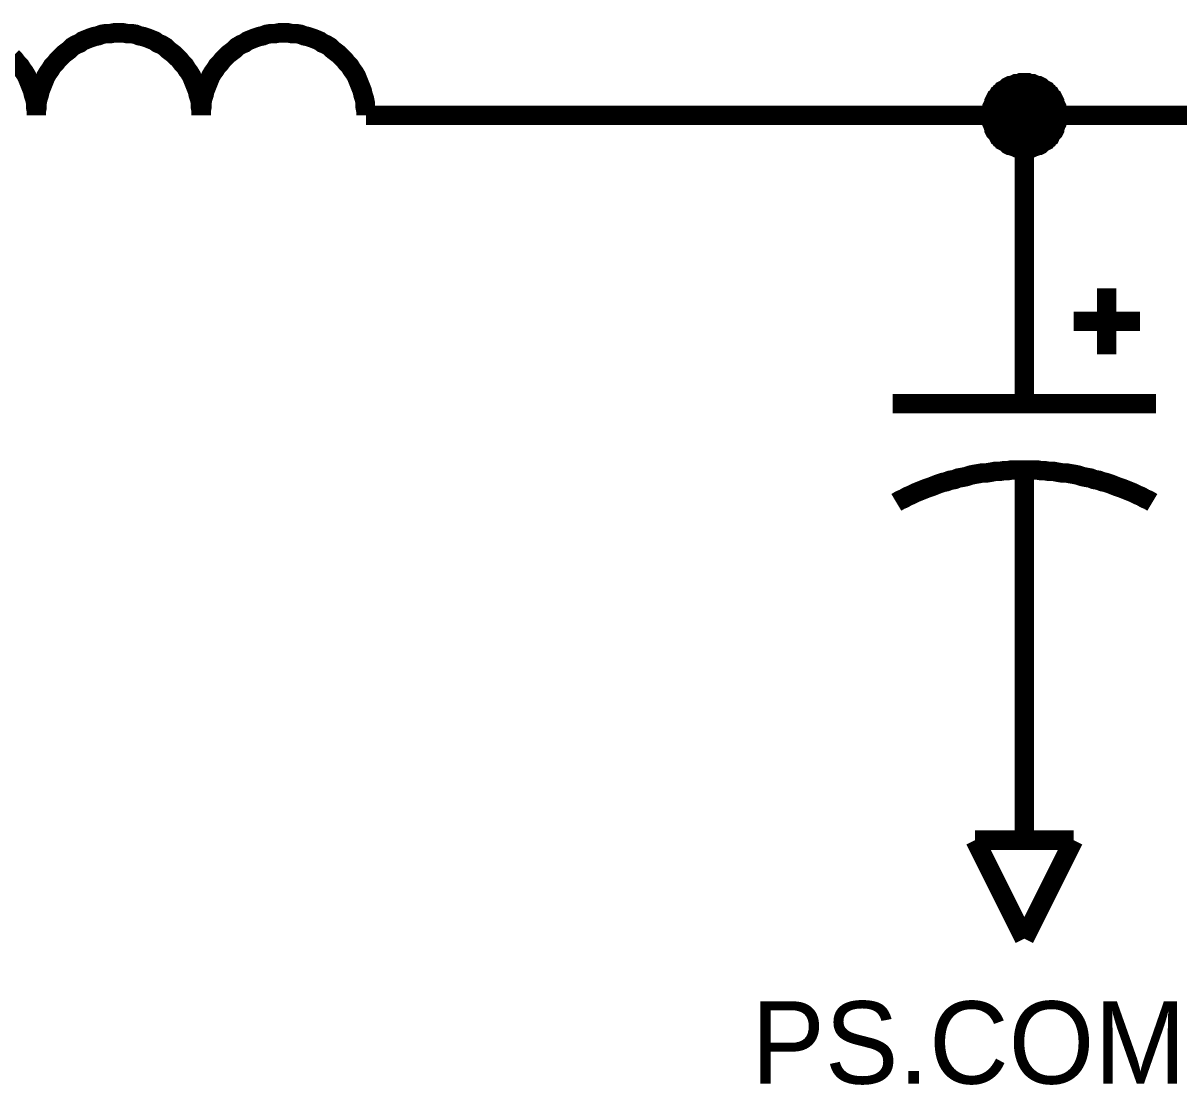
# Model space of a CAD drawing. Header units: inches. Extents: x 0 to 11, y 0 to 8.5.
# Drawn here: x 7.792 to 8.494, y 5.711 to 6.356 of the extents above; entities that cross this region are included whole.
import ezdxf

# ---------------------------------------------------------------- set-up
doc = ezdxf.new("R2010")
doc.units = ezdxf.units.IN
doc.header["$MEASUREMENT"] = 0
doc.layers.add('Sheet', color=255, linetype='Continuous')

msp = doc.modelspace()

# ---------------------------------------------------------------- linework, layer by layer
at = {"layer": 'Sheet'}
for points, const_width in [([(7.84974, 6.34998), (7.84706, 6.34998), (7.84483, 6.34953), (7.84215, 6.34953), (7.83947, 6.34909), (7.83723, 6.34819), (7.835, 6.34774), (7.83232, 6.34685), (7.83008, 6.34596), (7.82785, 6.34506), (7.82606, 6.34372), (7.82383, 6.34283), (7.8216, 6.34149), (7.81981, 6.3397), (7.81802, 6.33836), (7.81624, 6.33702), (7.81445, 6.33523), (7.81266, 6.33345), (7.81132, 6.33166), (7.80954, 6.32987), (7.8082, 6.32764), (7.80686, 6.32585), (7.80551, 6.32362), (7.80462, 6.32138), (7.80373, 6.31915), (7.80283, 6.31692), (7.80194, 6.31468), (7.80149, 6.31245), (7.8006, 6.30977), (7.80015, 6.30753), (7.80015, 6.30485), (7.79971, 6.30262), (7.79971, 6.29994)], 0.0118), ([(7.89977, 6.29994), (7.89977, 6.30262), (7.89933, 6.30485), (7.89933, 6.30753), (7.89888, 6.30977), (7.89799, 6.31245), (7.89754, 6.31468), (7.89665, 6.31692), (7.89575, 6.31915), (7.89486, 6.32138), (7.89397, 6.32362), (7.89263, 6.32585), (7.89128, 6.32764), (7.88994, 6.32987), (7.88816, 6.33166), (7.88682, 6.33345), (7.88503, 6.33523), (7.88324, 6.33702), (7.88146, 6.33836), (7.87967, 6.3397), (7.87788, 6.34149), (7.87565, 6.34283), (7.87342, 6.34372), (7.87163, 6.34506), (7.8694, 6.34596), (7.86716, 6.34685), (7.86448, 6.34774), (7.86225, 6.34819), (7.86001, 6.34909), (7.85733, 6.34953), (7.85465, 6.34953), (7.85242, 6.34998), (7.84974, 6.34998)], 0.0118), ([(7.84974, 6.34998), (7.84974, 6.34998), (7.84974, 6.34998), (7.84974, 6.34998), (7.84974, 6.34998), (7.84974, 6.34998), (7.84974, 6.34998), (7.84974, 6.34998), (7.84974, 6.34998), (7.84974, 6.34998), (7.84974, 6.34998), (7.84974, 6.34998), (7.84974, 6.34998), (7.84974, 6.34998), (7.84974, 6.34998), (7.84974, 6.34998), (7.84974, 6.34998), (7.84974, 6.34998), (7.84974, 6.34998), (7.84974, 6.34998), (7.84974, 6.34998), (7.84974, 6.34998), (7.84974, 6.34998), (7.84974, 6.34998), (7.84974, 6.34998), (7.84974, 6.34998), (7.84974, 6.34998), (7.84974, 6.34998), (7.84974, 6.34998), (7.84974, 6.34998), (7.84974, 6.34998), (7.84974, 6.34998), (7.84974, 6.34998)], 0.0118), ([(7.94981, 6.34998), (7.94712, 6.34998), (7.94489, 6.34953), (7.94221, 6.34953), (7.93953, 6.34909), (7.9373, 6.34819), (7.93506, 6.34774), (7.93238, 6.34685), (7.93015, 6.34596), (7.92792, 6.34506), (7.92613, 6.34372), (7.9239, 6.34283), (7.92166, 6.34149), (7.91987, 6.3397), (7.91809, 6.33836), (7.9163, 6.33702), (7.91451, 6.33523), (7.91273, 6.33345), (7.91139, 6.33166), (7.9096, 6.32987), (7.90826, 6.32764), (7.90692, 6.32585), (7.90558, 6.32362), (7.90469, 6.32138), (7.90379, 6.31915), (7.9029, 6.31692), (7.90201, 6.31468), (7.90156, 6.31245), (7.90067, 6.30977), (7.90022, 6.30753), (7.90022, 6.30485), (7.89977, 6.30262), (7.89977, 6.29994)], 0.0118), ([(7.99984, 6.29994), (7.99984, 6.30262), (7.99939, 6.30485), (7.99939, 6.30753), (7.99894, 6.30977), (7.99805, 6.31245), (7.9976, 6.31468), (7.99671, 6.31692), (7.99582, 6.31915), (7.99492, 6.32138), (7.99403, 6.32362), (7.99269, 6.32585), (7.99135, 6.32764), (7.99001, 6.32987), (7.98822, 6.33166), (7.98688, 6.33345), (7.9851, 6.33523), (7.98331, 6.33702), (7.98152, 6.33836), (7.97974, 6.3397), (7.97795, 6.34149), (7.97571, 6.34283), (7.97348, 6.34372), (7.97169, 6.34506), (7.96946, 6.34596), (7.96723, 6.34685), (7.96455, 6.34774), (7.96231, 6.34819), (7.96008, 6.34909), (7.9574, 6.34953), (7.95472, 6.34953), (7.95249, 6.34998), (7.94981, 6.34998)], 0.0118), ([(7.94981, 6.34998), (7.94981, 6.34998), (7.94981, 6.34998), (7.94981, 6.34998), (7.94981, 6.34998), (7.94981, 6.34998), (7.94981, 6.34998), (7.94981, 6.34998), (7.94981, 6.34998), (7.94981, 6.34998), (7.94981, 6.34998), (7.94981, 6.34998), (7.94981, 6.34998), (7.94981, 6.34998), (7.94981, 6.34998), (7.94981, 6.34998), (7.94981, 6.34998), (7.94981, 6.34998), (7.94981, 6.34998), (7.94981, 6.34998), (7.94981, 6.34998), (7.94981, 6.34998), (7.94981, 6.34998), (7.94981, 6.34998), (7.94981, 6.34998), (7.94981, 6.34998), (7.94981, 6.34998), (7.94981, 6.34998), (7.94981, 6.34998), (7.94981, 6.34998), (7.94981, 6.34998), (7.94981, 6.34998), (7.94981, 6.34998)], 0.0118), ([(7.79971, 6.29994), (7.79971, 6.30262), (7.79926, 6.30485), (7.79926, 6.30753), (7.79881, 6.30977), (7.79792, 6.31245), (7.79747, 6.31468), (7.79658, 6.31692), (7.79569, 6.31915), (7.79479, 6.32138), (7.7939, 6.32362), (7.79256, 6.32585), (7.79122, 6.32764), (7.78988, 6.32987), (7.78809, 6.33166), (7.78675, 6.33345), (7.78497, 6.33523)], 0.0118), ([(8.37955, 6.29994), (8.37955, 6.30083), (8.37955, 6.30172), (8.38, 6.30306), (8.38, 6.30396), (8.38, 6.30485), (8.38044, 6.30575), (8.38089, 6.30664), (8.38134, 6.30753), (8.38134, 6.30843), (8.38178, 6.30932), (8.38223, 6.31021), (8.38312, 6.31066), (8.38357, 6.31155), (8.38402, 6.31245), (8.38491, 6.31289), (8.38536, 6.31379), (8.38625, 6.31423), (8.3867, 6.31513), (8.38759, 6.31558), (8.38848, 6.31602), (8.38938, 6.31692), (8.38982, 6.31736), (8.39072, 6.31781), (8.39161, 6.31781), (8.3925, 6.31826), (8.39384, 6.3187), (8.39474, 6.31915), (8.39563, 6.31915), (8.39652, 6.31915), (8.39742, 6.3196), (8.39876, 6.3196), (8.39965, 6.3196)], 0.0118), ([(8.37955, 6.29994), (8.37955, 6.30083), (8.37955, 6.30172), (8.38, 6.30306), (8.38, 6.30396), (8.38, 6.30485), (8.38044, 6.30575), (8.38089, 6.30664), (8.38134, 6.30753), (8.38134, 6.30843), (8.38178, 6.30932), (8.38223, 6.31021), (8.38312, 6.31066), (8.38357, 6.31155), (8.38402, 6.31245), (8.38491, 6.31289), (8.38536, 6.31379), (8.38625, 6.31423), (8.3867, 6.31513), (8.38759, 6.31558), (8.38848, 6.31602), (8.38938, 6.31692), (8.38982, 6.31736), (8.39072, 6.31781), (8.39161, 6.31781), (8.3925, 6.31826), (8.39384, 6.3187), (8.39474, 6.31915), (8.39563, 6.31915), (8.39652, 6.31915), (8.39742, 6.3196), (8.39876, 6.3196), (8.39965, 6.3196)], 0.0118), ([(8.37955, 6.29994), (8.37955, 6.30083), (8.37955, 6.30172), (8.38, 6.30306), (8.38, 6.30396), (8.38, 6.30485), (8.38044, 6.30575), (8.38089, 6.30664), (8.38134, 6.30753), (8.38134, 6.30843), (8.38178, 6.30932), (8.38223, 6.31021), (8.38312, 6.31066), (8.38357, 6.31155), (8.38402, 6.31245), (8.38491, 6.31289), (8.38536, 6.31379), (8.38625, 6.31423), (8.3867, 6.31513), (8.38759, 6.31558), (8.38848, 6.31602), (8.38938, 6.31692), (8.38982, 6.31736), (8.39072, 6.31781), (8.39161, 6.31781), (8.3925, 6.31826), (8.39384, 6.3187), (8.39474, 6.31915), (8.39563, 6.31915), (8.39652, 6.31915), (8.39742, 6.3196), (8.39876, 6.3196), (8.39965, 6.3196)], 0.0118), ([(8.37955, 6.29994), (8.37955, 6.30083), (8.37955, 6.30172), (8.38, 6.30306), (8.38, 6.30396), (8.38, 6.30485), (8.38044, 6.30575), (8.38089, 6.30664), (8.38134, 6.30753), (8.38134, 6.30843), (8.38178, 6.30932), (8.38223, 6.31021), (8.38312, 6.31066), (8.38357, 6.31155), (8.38402, 6.31245), (8.38491, 6.31289), (8.38536, 6.31379), (8.38625, 6.31423), (8.3867, 6.31513), (8.38759, 6.31558), (8.38848, 6.31602), (8.38938, 6.31692), (8.38982, 6.31736), (8.39072, 6.31781), (8.39161, 6.31781), (8.3925, 6.31826), (8.39384, 6.3187), (8.39474, 6.31915), (8.39563, 6.31915), (8.39652, 6.31915), (8.39742, 6.3196), (8.39876, 6.3196), (8.39965, 6.3196)], 0.0118), ([(8.37955, 6.29994), (8.37955, 6.30083), (8.37955, 6.30172), (8.38, 6.30306), (8.38, 6.30396), (8.38, 6.30485), (8.38044, 6.30575), (8.38089, 6.30664), (8.38134, 6.30753), (8.38134, 6.30843), (8.38178, 6.30932), (8.38223, 6.31021), (8.38312, 6.31066), (8.38357, 6.31155), (8.38402, 6.31245), (8.38491, 6.31289), (8.38536, 6.31379), (8.38625, 6.31423), (8.3867, 6.31513), (8.38759, 6.31558), (8.38848, 6.31602), (8.38938, 6.31692), (8.38982, 6.31736), (8.39072, 6.31781), (8.39161, 6.31781), (8.3925, 6.31826), (8.39384, 6.3187), (8.39474, 6.31915), (8.39563, 6.31915), (8.39652, 6.31915), (8.39742, 6.3196), (8.39876, 6.3196), (8.39965, 6.3196)], 0.0118), ([(8.37955, 6.29994), (8.37955, 6.30083), (8.37955, 6.30172), (8.38, 6.30306), (8.38, 6.30396), (8.38, 6.30485), (8.38044, 6.30575), (8.38089, 6.30664), (8.38134, 6.30753), (8.38134, 6.30843), (8.38178, 6.30932), (8.38223, 6.31021), (8.38312, 6.31066), (8.38357, 6.31155), (8.38402, 6.31245), (8.38491, 6.31289), (8.38536, 6.31379), (8.38625, 6.31423), (8.3867, 6.31513), (8.38759, 6.31558), (8.38848, 6.31602), (8.38938, 6.31692), (8.38982, 6.31736), (8.39072, 6.31781), (8.39161, 6.31781), (8.3925, 6.31826), (8.39384, 6.3187), (8.39474, 6.31915), (8.39563, 6.31915), (8.39652, 6.31915), (8.39742, 6.3196), (8.39876, 6.3196), (8.39965, 6.3196)], 0.0118), ([(8.39965, 6.3196), (8.39965, 6.3196)], 0.0118), ([(8.39965, 6.3196), (8.40054, 6.3196), (8.40188, 6.3196), (8.40278, 6.31915), (8.40367, 6.31915), (8.40456, 6.31915), (8.40546, 6.3187), (8.4068, 6.31826), (8.40769, 6.31781), (8.40859, 6.31781), (8.40948, 6.31736), (8.40993, 6.31692), (8.41082, 6.31602), (8.41171, 6.31558), (8.41261, 6.31513), (8.41305, 6.31423), (8.41395, 6.31379), (8.41439, 6.31289), (8.41529, 6.31245), (8.41573, 6.31155), (8.41618, 6.31066), (8.41707, 6.31021), (8.41752, 6.30932), (8.41797, 6.30843), (8.41797, 6.30753), (8.41841, 6.30664), (8.41886, 6.30575), (8.41931, 6.30485), (8.41931, 6.30396), (8.41931, 6.30306), (8.41975, 6.30172), (8.41975, 6.30083), (8.41975, 6.29994)], 0.0118), ([(8.39965, 6.3196), (8.39965, 6.3196)], 0.0118), ([(8.39965, 6.3196), (8.40054, 6.3196), (8.40188, 6.3196), (8.40278, 6.31915), (8.40367, 6.31915), (8.40456, 6.31915), (8.40546, 6.3187), (8.4068, 6.31826), (8.40769, 6.31781), (8.40859, 6.31781), (8.40948, 6.31736), (8.40993, 6.31692), (8.41082, 6.31602), (8.41171, 6.31558), (8.41261, 6.31513), (8.41305, 6.31423), (8.41395, 6.31379), (8.41439, 6.31289), (8.41529, 6.31245), (8.41573, 6.31155), (8.41618, 6.31066), (8.41707, 6.31021), (8.41752, 6.30932), (8.41797, 6.30843), (8.41797, 6.30753), (8.41841, 6.30664), (8.41886, 6.30575), (8.41931, 6.30485), (8.41931, 6.30396), (8.41931, 6.30306), (8.41975, 6.30172), (8.41975, 6.30083), (8.41975, 6.29994)], 0.0118), ([(8.39965, 6.3196), (8.39965, 6.3196)], 0.0118), ([(8.39965, 6.3196), (8.40054, 6.3196), (8.40188, 6.3196), (8.40278, 6.31915), (8.40367, 6.31915), (8.40456, 6.31915), (8.40546, 6.3187), (8.4068, 6.31826), (8.40769, 6.31781), (8.40859, 6.31781), (8.40948, 6.31736), (8.40993, 6.31692), (8.41082, 6.31602), (8.41171, 6.31558), (8.41261, 6.31513), (8.41305, 6.31423), (8.41395, 6.31379), (8.41439, 6.31289), (8.41529, 6.31245), (8.41573, 6.31155), (8.41618, 6.31066), (8.41707, 6.31021), (8.41752, 6.30932), (8.41797, 6.30843), (8.41797, 6.30753), (8.41841, 6.30664), (8.41886, 6.30575), (8.41931, 6.30485), (8.41931, 6.30396), (8.41931, 6.30306), (8.41975, 6.30172), (8.41975, 6.30083), (8.41975, 6.29994)], 0.0118), ([(8.39965, 6.3196), (8.39965, 6.3196)], 0.0118), ([(8.39965, 6.3196), (8.40054, 6.3196), (8.40188, 6.3196), (8.40278, 6.31915), (8.40367, 6.31915), (8.40456, 6.31915), (8.40546, 6.3187), (8.4068, 6.31826), (8.40769, 6.31781), (8.40859, 6.31781), (8.40948, 6.31736), (8.40993, 6.31692), (8.41082, 6.31602), (8.41171, 6.31558), (8.41261, 6.31513), (8.41305, 6.31423), (8.41395, 6.31379), (8.41439, 6.31289), (8.41529, 6.31245), (8.41573, 6.31155), (8.41618, 6.31066), (8.41707, 6.31021), (8.41752, 6.30932), (8.41797, 6.30843), (8.41797, 6.30753), (8.41841, 6.30664), (8.41886, 6.30575), (8.41931, 6.30485), (8.41931, 6.30396), (8.41931, 6.30306), (8.41975, 6.30172), (8.41975, 6.30083), (8.41975, 6.29994)], 0.0118), ([(8.39965, 6.3196), (8.39965, 6.3196)], 0.0118), ([(8.39965, 6.3196), (8.40054, 6.3196), (8.40188, 6.3196), (8.40278, 6.31915), (8.40367, 6.31915), (8.40456, 6.31915), (8.40546, 6.3187), (8.4068, 6.31826), (8.40769, 6.31781), (8.40859, 6.31781), (8.40948, 6.31736), (8.40993, 6.31692), (8.41082, 6.31602), (8.41171, 6.31558), (8.41261, 6.31513), (8.41305, 6.31423), (8.41395, 6.31379), (8.41439, 6.31289), (8.41529, 6.31245), (8.41573, 6.31155), (8.41618, 6.31066), (8.41707, 6.31021), (8.41752, 6.30932), (8.41797, 6.30843), (8.41797, 6.30753), (8.41841, 6.30664), (8.41886, 6.30575), (8.41931, 6.30485), (8.41931, 6.30396), (8.41931, 6.30306), (8.41975, 6.30172), (8.41975, 6.30083), (8.41975, 6.29994)], 0.0118), ([(8.39965, 6.3196), (8.39965, 6.3196)], 0.0118), ([(8.39965, 6.3196), (8.40054, 6.3196), (8.40188, 6.3196), (8.40278, 6.31915), (8.40367, 6.31915), (8.40456, 6.31915), (8.40546, 6.3187), (8.4068, 6.31826), (8.40769, 6.31781), (8.40859, 6.31781), (8.40948, 6.31736), (8.40993, 6.31692), (8.41082, 6.31602), (8.41171, 6.31558), (8.41261, 6.31513), (8.41305, 6.31423), (8.41395, 6.31379), (8.41439, 6.31289), (8.41529, 6.31245), (8.41573, 6.31155), (8.41618, 6.31066), (8.41707, 6.31021), (8.41752, 6.30932), (8.41797, 6.30843), (8.41797, 6.30753), (8.41841, 6.30664), (8.41886, 6.30575), (8.41931, 6.30485), (8.41931, 6.30396), (8.41931, 6.30306), (8.41975, 6.30172), (8.41975, 6.30083), (8.41975, 6.29994)], 0.0118), ([(8.37955, 6.29994), (8.37955, 6.30083), (8.37955, 6.30172), (8.38, 6.30306), (8.38, 6.30396), (8.38, 6.30485), (8.38044, 6.30575), (8.38089, 6.30664), (8.38134, 6.30753), (8.38134, 6.30843), (8.38178, 6.30932), (8.38223, 6.31021), (8.38312, 6.31066), (8.38357, 6.31155), (8.38402, 6.31245), (8.38491, 6.31289), (8.38536, 6.31379), (8.38625, 6.31423), (8.3867, 6.31513), (8.38759, 6.31558), (8.38848, 6.31602), (8.38938, 6.31692), (8.38982, 6.31736), (8.39072, 6.31781), (8.39161, 6.31781), (8.3925, 6.31826), (8.39384, 6.3187), (8.39474, 6.31915), (8.39563, 6.31915), (8.39652, 6.31915), (8.39742, 6.3196), (8.39876, 6.3196), (8.39965, 6.3196)], 0.0039), ([(8.37955, 6.29994), (8.37955, 6.30083), (8.37955, 6.30172), (8.38, 6.30306), (8.38, 6.30396), (8.38, 6.30485), (8.38044, 6.30575), (8.38089, 6.30664), (8.38134, 6.30753), (8.38134, 6.30843), (8.38178, 6.30932), (8.38223, 6.31021), (8.38312, 6.31066), (8.38357, 6.31155), (8.38402, 6.31245), (8.38491, 6.31289), (8.38536, 6.31379), (8.38625, 6.31423), (8.3867, 6.31513), (8.38759, 6.31558), (8.38848, 6.31602), (8.38938, 6.31692), (8.38982, 6.31736), (8.39072, 6.31781), (8.39161, 6.31781), (8.3925, 6.31826), (8.39384, 6.3187), (8.39474, 6.31915), (8.39563, 6.31915), (8.39652, 6.31915), (8.39742, 6.3196), (8.39876, 6.3196), (8.39965, 6.3196)], 0.0039), ([(8.37955, 6.29994), (8.37955, 6.30083), (8.37955, 6.30172), (8.38, 6.30306), (8.38, 6.30396), (8.38, 6.30485), (8.38044, 6.30575), (8.38089, 6.30664), (8.38134, 6.30753), (8.38134, 6.30843), (8.38178, 6.30932), (8.38223, 6.31021), (8.38312, 6.31066), (8.38357, 6.31155), (8.38402, 6.31245), (8.38491, 6.31289), (8.38536, 6.31379), (8.38625, 6.31423), (8.3867, 6.31513), (8.38759, 6.31558), (8.38848, 6.31602), (8.38938, 6.31692), (8.38982, 6.31736), (8.39072, 6.31781), (8.39161, 6.31781), (8.3925, 6.31826), (8.39384, 6.3187), (8.39474, 6.31915), (8.39563, 6.31915), (8.39652, 6.31915), (8.39742, 6.3196), (8.39876, 6.3196), (8.39965, 6.3196)], 0.0039), ([(8.37955, 6.29994), (8.37955, 6.30083), (8.37955, 6.30172), (8.38, 6.30306), (8.38, 6.30396), (8.38, 6.30485), (8.38044, 6.30575), (8.38089, 6.30664), (8.38134, 6.30753), (8.38134, 6.30843), (8.38178, 6.30932), (8.38223, 6.31021), (8.38312, 6.31066), (8.38357, 6.31155), (8.38402, 6.31245), (8.38491, 6.31289), (8.38536, 6.31379), (8.38625, 6.31423), (8.3867, 6.31513), (8.38759, 6.31558), (8.38848, 6.31602), (8.38938, 6.31692), (8.38982, 6.31736), (8.39072, 6.31781), (8.39161, 6.31781), (8.3925, 6.31826), (8.39384, 6.3187), (8.39474, 6.31915), (8.39563, 6.31915), (8.39652, 6.31915), (8.39742, 6.3196), (8.39876, 6.3196), (8.39965, 6.3196)], 0.0039), ([(8.37955, 6.29994), (8.37955, 6.30083), (8.37955, 6.30172), (8.38, 6.30306), (8.38, 6.30396), (8.38, 6.30485), (8.38044, 6.30575), (8.38089, 6.30664), (8.38134, 6.30753), (8.38134, 6.30843), (8.38178, 6.30932), (8.38223, 6.31021), (8.38312, 6.31066), (8.38357, 6.31155), (8.38402, 6.31245), (8.38491, 6.31289), (8.38536, 6.31379), (8.38625, 6.31423), (8.3867, 6.31513), (8.38759, 6.31558), (8.38848, 6.31602), (8.38938, 6.31692), (8.38982, 6.31736), (8.39072, 6.31781), (8.39161, 6.31781), (8.3925, 6.31826), (8.39384, 6.3187), (8.39474, 6.31915), (8.39563, 6.31915), (8.39652, 6.31915), (8.39742, 6.3196), (8.39876, 6.3196), (8.39965, 6.3196)], 0.0039), ([(8.37955, 6.29994), (8.37955, 6.30083), (8.37955, 6.30172), (8.38, 6.30306), (8.38, 6.30396), (8.38, 6.30485), (8.38044, 6.30575), (8.38089, 6.30664), (8.38134, 6.30753), (8.38134, 6.30843), (8.38178, 6.30932), (8.38223, 6.31021), (8.38312, 6.31066), (8.38357, 6.31155), (8.38402, 6.31245), (8.38491, 6.31289), (8.38536, 6.31379), (8.38625, 6.31423), (8.3867, 6.31513), (8.38759, 6.31558), (8.38848, 6.31602), (8.38938, 6.31692), (8.38982, 6.31736), (8.39072, 6.31781), (8.39161, 6.31781), (8.3925, 6.31826), (8.39384, 6.3187), (8.39474, 6.31915), (8.39563, 6.31915), (8.39652, 6.31915), (8.39742, 6.3196), (8.39876, 6.3196), (8.39965, 6.3196)], 0.0039), ([(8.39965, 6.3196), (8.39965, 6.3196)], 0.0039), ([(8.39965, 6.3196), (8.40054, 6.3196), (8.40188, 6.3196), (8.40278, 6.31915), (8.40367, 6.31915), (8.40456, 6.31915), (8.40546, 6.3187), (8.4068, 6.31826), (8.40769, 6.31781), (8.40859, 6.31781), (8.40948, 6.31736), (8.40993, 6.31692), (8.41082, 6.31602), (8.41171, 6.31558), (8.41261, 6.31513), (8.41305, 6.31423), (8.41395, 6.31379), (8.41439, 6.31289), (8.41529, 6.31245), (8.41573, 6.31155), (8.41618, 6.31066), (8.41707, 6.31021), (8.41752, 6.30932), (8.41797, 6.30843), (8.41797, 6.30753), (8.41841, 6.30664), (8.41886, 6.30575), (8.41931, 6.30485), (8.41931, 6.30396), (8.41931, 6.30306), (8.41975, 6.30172), (8.41975, 6.30083), (8.41975, 6.29994)], 0.0039), ([(8.39965, 6.3196), (8.39965, 6.3196)], 0.0039), ([(8.39965, 6.3196), (8.40054, 6.3196), (8.40188, 6.3196), (8.40278, 6.31915), (8.40367, 6.31915), (8.40456, 6.31915), (8.40546, 6.3187), (8.4068, 6.31826), (8.40769, 6.31781), (8.40859, 6.31781), (8.40948, 6.31736), (8.40993, 6.31692), (8.41082, 6.31602), (8.41171, 6.31558), (8.41261, 6.31513), (8.41305, 6.31423), (8.41395, 6.31379), (8.41439, 6.31289), (8.41529, 6.31245), (8.41573, 6.31155), (8.41618, 6.31066), (8.41707, 6.31021), (8.41752, 6.30932), (8.41797, 6.30843), (8.41797, 6.30753), (8.41841, 6.30664), (8.41886, 6.30575), (8.41931, 6.30485), (8.41931, 6.30396), (8.41931, 6.30306), (8.41975, 6.30172), (8.41975, 6.30083), (8.41975, 6.29994)], 0.0039), ([(8.39965, 6.3196), (8.39965, 6.3196)], 0.0039), ([(8.39965, 6.3196), (8.40054, 6.3196), (8.40188, 6.3196), (8.40278, 6.31915), (8.40367, 6.31915), (8.40456, 6.31915), (8.40546, 6.3187), (8.4068, 6.31826), (8.40769, 6.31781), (8.40859, 6.31781), (8.40948, 6.31736), (8.40993, 6.31692), (8.41082, 6.31602), (8.41171, 6.31558), (8.41261, 6.31513), (8.41305, 6.31423), (8.41395, 6.31379), (8.41439, 6.31289), (8.41529, 6.31245), (8.41573, 6.31155), (8.41618, 6.31066), (8.41707, 6.31021), (8.41752, 6.30932), (8.41797, 6.30843), (8.41797, 6.30753), (8.41841, 6.30664), (8.41886, 6.30575), (8.41931, 6.30485), (8.41931, 6.30396), (8.41931, 6.30306), (8.41975, 6.30172), (8.41975, 6.30083), (8.41975, 6.29994)], 0.0039), ([(8.39965, 6.3196), (8.39965, 6.3196)], 0.0039), ([(8.39965, 6.3196), (8.40054, 6.3196), (8.40188, 6.3196), (8.40278, 6.31915), (8.40367, 6.31915), (8.40456, 6.31915), (8.40546, 6.3187), (8.4068, 6.31826), (8.40769, 6.31781), (8.40859, 6.31781), (8.40948, 6.31736), (8.40993, 6.31692), (8.41082, 6.31602), (8.41171, 6.31558), (8.41261, 6.31513), (8.41305, 6.31423), (8.41395, 6.31379), (8.41439, 6.31289), (8.41529, 6.31245), (8.41573, 6.31155), (8.41618, 6.31066), (8.41707, 6.31021), (8.41752, 6.30932), (8.41797, 6.30843), (8.41797, 6.30753), (8.41841, 6.30664), (8.41886, 6.30575), (8.41931, 6.30485), (8.41931, 6.30396), (8.41931, 6.30306), (8.41975, 6.30172), (8.41975, 6.30083), (8.41975, 6.29994)], 0.0039), ([(8.39965, 6.3196), (8.39965, 6.3196)], 0.0039), ([(8.39965, 6.3196), (8.40054, 6.3196), (8.40188, 6.3196), (8.40278, 6.31915), (8.40367, 6.31915), (8.40456, 6.31915), (8.40546, 6.3187), (8.4068, 6.31826), (8.40769, 6.31781), (8.40859, 6.31781), (8.40948, 6.31736), (8.40993, 6.31692), (8.41082, 6.31602), (8.41171, 6.31558), (8.41261, 6.31513), (8.41305, 6.31423), (8.41395, 6.31379), (8.41439, 6.31289), (8.41529, 6.31245), (8.41573, 6.31155), (8.41618, 6.31066), (8.41707, 6.31021), (8.41752, 6.30932), (8.41797, 6.30843), (8.41797, 6.30753), (8.41841, 6.30664), (8.41886, 6.30575), (8.41931, 6.30485), (8.41931, 6.30396), (8.41931, 6.30306), (8.41975, 6.30172), (8.41975, 6.30083), (8.41975, 6.29994)], 0.0039), ([(8.39965, 6.3196), (8.39965, 6.3196)], 0.0039), ([(8.39965, 6.3196), (8.40054, 6.3196), (8.40188, 6.3196), (8.40278, 6.31915), (8.40367, 6.31915), (8.40456, 6.31915), (8.40546, 6.3187), (8.4068, 6.31826), (8.40769, 6.31781), (8.40859, 6.31781), (8.40948, 6.31736), (8.40993, 6.31692), (8.41082, 6.31602), (8.41171, 6.31558), (8.41261, 6.31513), (8.41305, 6.31423), (8.41395, 6.31379), (8.41439, 6.31289), (8.41529, 6.31245), (8.41573, 6.31155), (8.41618, 6.31066), (8.41707, 6.31021), (8.41752, 6.30932), (8.41797, 6.30843), (8.41797, 6.30753), (8.41841, 6.30664), (8.41886, 6.30575), (8.41931, 6.30485), (8.41931, 6.30396), (8.41931, 6.30306), (8.41975, 6.30172), (8.41975, 6.30083), (8.41975, 6.29994)], 0.0039), ([(7.99984, 6.29994), (8.0999, 6.29994)], 0.0118), ([(8.39965, 6.29994), (8.0999, 6.29994)], 0.0118), ([(8.39965, 6.27983), (8.39876, 6.27983), (8.39742, 6.27983), (8.39652, 6.28028), (8.39563, 6.28028), (8.39474, 6.28028), (8.39384, 6.28072), (8.3925, 6.28117), (8.39161, 6.28162), (8.39072, 6.28162), (8.38982, 6.28206), (8.38938, 6.28251), (8.38848, 6.28341), (8.38759, 6.28385), (8.3867, 6.2843), (8.38625, 6.28519), (8.38536, 6.28564), (8.38491, 6.28653), (8.38402, 6.28698), (8.38357, 6.28787), (8.38312, 6.28877), (8.38223, 6.28966), (8.38178, 6.29011), (8.38134, 6.291), (8.38134, 6.29189), (8.38089, 6.29279), (8.38044, 6.29413), (8.38, 6.29502), (8.38, 6.29592), (8.38, 6.29681), (8.37955, 6.2977), (8.37955, 6.29904), (8.37955, 6.29994)], 0.0118), ([(8.37955, 6.29994), (8.37955, 6.29994)], 0.0118), ([(8.39965, 6.27983), (8.39876, 6.27983), (8.39742, 6.27983), (8.39652, 6.28028), (8.39563, 6.28028), (8.39474, 6.28028), (8.39384, 6.28072), (8.3925, 6.28117), (8.39161, 6.28162), (8.39072, 6.28162), (8.38982, 6.28206), (8.38938, 6.28251), (8.38848, 6.28341), (8.38759, 6.28385), (8.3867, 6.2843), (8.38625, 6.28519), (8.38536, 6.28564), (8.38491, 6.28653), (8.38402, 6.28698), (8.38357, 6.28787), (8.38312, 6.28877), (8.38223, 6.28966), (8.38178, 6.29011), (8.38134, 6.291), (8.38134, 6.29189), (8.38089, 6.29279), (8.38044, 6.29413), (8.38, 6.29502), (8.38, 6.29592), (8.38, 6.29681), (8.37955, 6.2977), (8.37955, 6.29904), (8.37955, 6.29994)], 0.0118), ([(8.37955, 6.29994), (8.37955, 6.29994)], 0.0118), ([(8.39965, 6.27983), (8.39876, 6.27983), (8.39742, 6.27983), (8.39652, 6.28028), (8.39563, 6.28028), (8.39474, 6.28028), (8.39384, 6.28072), (8.3925, 6.28117), (8.39161, 6.28162), (8.39072, 6.28162), (8.38982, 6.28206), (8.38938, 6.28251), (8.38848, 6.28341), (8.38759, 6.28385), (8.3867, 6.2843), (8.38625, 6.28519), (8.38536, 6.28564), (8.38491, 6.28653), (8.38402, 6.28698), (8.38357, 6.28787), (8.38312, 6.28877), (8.38223, 6.28966), (8.38178, 6.29011), (8.38134, 6.291), (8.38134, 6.29189), (8.38089, 6.29279), (8.38044, 6.29413), (8.38, 6.29502), (8.38, 6.29592), (8.38, 6.29681), (8.37955, 6.2977), (8.37955, 6.29904), (8.37955, 6.29994)], 0.0118), ([(8.37955, 6.29994), (8.37955, 6.29994)], 0.0118), ([(8.39965, 6.27983), (8.39876, 6.27983), (8.39742, 6.27983), (8.39652, 6.28028), (8.39563, 6.28028), (8.39474, 6.28028), (8.39384, 6.28072), (8.3925, 6.28117), (8.39161, 6.28162), (8.39072, 6.28162), (8.38982, 6.28206), (8.38938, 6.28251), (8.38848, 6.28341), (8.38759, 6.28385), (8.3867, 6.2843), (8.38625, 6.28519), (8.38536, 6.28564), (8.38491, 6.28653), (8.38402, 6.28698), (8.38357, 6.28787), (8.38312, 6.28877), (8.38223, 6.28966), (8.38178, 6.29011), (8.38134, 6.291), (8.38134, 6.29189), (8.38089, 6.29279), (8.38044, 6.29413), (8.38, 6.29502), (8.38, 6.29592), (8.38, 6.29681), (8.37955, 6.2977), (8.37955, 6.29904), (8.37955, 6.29994)], 0.0118), ([(8.37955, 6.29994), (8.37955, 6.29994)], 0.0118), ([(8.39965, 6.27983), (8.39876, 6.27983), (8.39742, 6.27983), (8.39652, 6.28028), (8.39563, 6.28028), (8.39474, 6.28028), (8.39384, 6.28072), (8.3925, 6.28117), (8.39161, 6.28162), (8.39072, 6.28162), (8.38982, 6.28206), (8.38938, 6.28251), (8.38848, 6.28341), (8.38759, 6.28385), (8.3867, 6.2843), (8.38625, 6.28519), (8.38536, 6.28564), (8.38491, 6.28653), (8.38402, 6.28698), (8.38357, 6.28787), (8.38312, 6.28877), (8.38223, 6.28966), (8.38178, 6.29011), (8.38134, 6.291), (8.38134, 6.29189), (8.38089, 6.29279), (8.38044, 6.29413), (8.38, 6.29502), (8.38, 6.29592), (8.38, 6.29681), (8.37955, 6.2977), (8.37955, 6.29904), (8.37955, 6.29994)], 0.0118), ([(8.37955, 6.29994), (8.37955, 6.29994)], 0.0118), ([(8.39965, 6.27983), (8.39876, 6.27983), (8.39742, 6.27983), (8.39652, 6.28028), (8.39563, 6.28028), (8.39474, 6.28028), (8.39384, 6.28072), (8.3925, 6.28117), (8.39161, 6.28162), (8.39072, 6.28162), (8.38982, 6.28206), (8.38938, 6.28251), (8.38848, 6.28341), (8.38759, 6.28385), (8.3867, 6.2843), (8.38625, 6.28519), (8.38536, 6.28564), (8.38491, 6.28653), (8.38402, 6.28698), (8.38357, 6.28787), (8.38312, 6.28877), (8.38223, 6.28966), (8.38178, 6.29011), (8.38134, 6.291), (8.38134, 6.29189), (8.38089, 6.29279), (8.38044, 6.29413), (8.38, 6.29502), (8.38, 6.29592), (8.38, 6.29681), (8.37955, 6.2977), (8.37955, 6.29904), (8.37955, 6.29994)], 0.0118), ([(8.37955, 6.29994), (8.37955, 6.29994)], 0.0118), ([(8.39965, 6.29994), (9.19972, 6.29994), (9.19972, 6.19985), (9.29934, 6.19985)], 0.0118), ([(8.41975, 6.29994), (8.41975, 6.29904), (8.41975, 6.2977), (8.41931, 6.29681), (8.41931, 6.29592), (8.41931, 6.29502), (8.41886, 6.29413), (8.41841, 6.29279), (8.41797, 6.29189), (8.41797, 6.291), (8.41752, 6.29011), (8.41707, 6.28966), (8.41618, 6.28877), (8.41573, 6.28787), (8.41529, 6.28698), (8.41439, 6.28653), (8.41395, 6.28564), (8.41305, 6.28519), (8.41261, 6.2843), (8.41171, 6.28385), (8.41082, 6.28341), (8.40993, 6.28251), (8.40948, 6.28206), (8.40859, 6.28162), (8.40769, 6.28162), (8.4068, 6.28117), (8.40546, 6.28072), (8.40456, 6.28028), (8.40367, 6.28028), (8.40278, 6.28028), (8.40188, 6.27983), (8.40054, 6.27983), (8.39965, 6.27983)], 0.0118), ([(8.39965, 6.24989), (8.39965, 6.29994)], 0.0118), ([(8.41975, 6.29994), (8.41975, 6.29904), (8.41975, 6.2977), (8.41931, 6.29681), (8.41931, 6.29592), (8.41931, 6.29502), (8.41886, 6.29413), (8.41841, 6.29279), (8.41797, 6.29189), (8.41797, 6.291), (8.41752, 6.29011), (8.41707, 6.28966), (8.41618, 6.28877), (8.41573, 6.28787), (8.41529, 6.28698), (8.41439, 6.28653), (8.41395, 6.28564), (8.41305, 6.28519), (8.41261, 6.2843), (8.41171, 6.28385), (8.41082, 6.28341), (8.40993, 6.28251), (8.40948, 6.28206), (8.40859, 6.28162), (8.40769, 6.28162), (8.4068, 6.28117), (8.40546, 6.28072), (8.40456, 6.28028), (8.40367, 6.28028), (8.40278, 6.28028), (8.40188, 6.27983), (8.40054, 6.27983), (8.39965, 6.27983)], 0.0118), ([(8.41975, 6.29994), (8.41975, 6.29904), (8.41975, 6.2977), (8.41931, 6.29681), (8.41931, 6.29592), (8.41931, 6.29502), (8.41886, 6.29413), (8.41841, 6.29279), (8.41797, 6.29189), (8.41797, 6.291), (8.41752, 6.29011), (8.41707, 6.28966), (8.41618, 6.28877), (8.41573, 6.28787), (8.41529, 6.28698), (8.41439, 6.28653), (8.41395, 6.28564), (8.41305, 6.28519), (8.41261, 6.2843), (8.41171, 6.28385), (8.41082, 6.28341), (8.40993, 6.28251), (8.40948, 6.28206), (8.40859, 6.28162), (8.40769, 6.28162), (8.4068, 6.28117), (8.40546, 6.28072), (8.40456, 6.28028), (8.40367, 6.28028), (8.40278, 6.28028), (8.40188, 6.27983), (8.40054, 6.27983), (8.39965, 6.27983)], 0.0118), ([(8.41975, 6.29994), (8.41975, 6.29904), (8.41975, 6.2977), (8.41931, 6.29681), (8.41931, 6.29592), (8.41931, 6.29502), (8.41886, 6.29413), (8.41841, 6.29279), (8.41797, 6.29189), (8.41797, 6.291), (8.41752, 6.29011), (8.41707, 6.28966), (8.41618, 6.28877), (8.41573, 6.28787), (8.41529, 6.28698), (8.41439, 6.28653), (8.41395, 6.28564), (8.41305, 6.28519), (8.41261, 6.2843), (8.41171, 6.28385), (8.41082, 6.28341), (8.40993, 6.28251), (8.40948, 6.28206), (8.40859, 6.28162), (8.40769, 6.28162), (8.4068, 6.28117), (8.40546, 6.28072), (8.40456, 6.28028), (8.40367, 6.28028), (8.40278, 6.28028), (8.40188, 6.27983), (8.40054, 6.27983), (8.39965, 6.27983)], 0.0118), ([(8.41975, 6.29994), (8.41975, 6.29904), (8.41975, 6.2977), (8.41931, 6.29681), (8.41931, 6.29592), (8.41931, 6.29502), (8.41886, 6.29413), (8.41841, 6.29279), (8.41797, 6.29189), (8.41797, 6.291), (8.41752, 6.29011), (8.41707, 6.28966), (8.41618, 6.28877), (8.41573, 6.28787), (8.41529, 6.28698), (8.41439, 6.28653), (8.41395, 6.28564), (8.41305, 6.28519), (8.41261, 6.2843), (8.41171, 6.28385), (8.41082, 6.28341), (8.40993, 6.28251), (8.40948, 6.28206), (8.40859, 6.28162), (8.40769, 6.28162), (8.4068, 6.28117), (8.40546, 6.28072), (8.40456, 6.28028), (8.40367, 6.28028), (8.40278, 6.28028), (8.40188, 6.27983), (8.40054, 6.27983), (8.39965, 6.27983)], 0.0118), ([(8.41975, 6.29994), (8.41975, 6.29904), (8.41975, 6.2977), (8.41931, 6.29681), (8.41931, 6.29592), (8.41931, 6.29502), (8.41886, 6.29413), (8.41841, 6.29279), (8.41797, 6.29189), (8.41797, 6.291), (8.41752, 6.29011), (8.41707, 6.28966), (8.41618, 6.28877), (8.41573, 6.28787), (8.41529, 6.28698), (8.41439, 6.28653), (8.41395, 6.28564), (8.41305, 6.28519), (8.41261, 6.2843), (8.41171, 6.28385), (8.41082, 6.28341), (8.40993, 6.28251), (8.40948, 6.28206), (8.40859, 6.28162), (8.40769, 6.28162), (8.4068, 6.28117), (8.40546, 6.28072), (8.40456, 6.28028), (8.40367, 6.28028), (8.40278, 6.28028), (8.40188, 6.27983), (8.40054, 6.27983), (8.39965, 6.27983)], 0.0118), ([(8.41975, 6.29994), (8.41975, 6.29994), (8.41975, 6.29994), (8.41975, 6.29994), (8.41975, 6.29994), (8.41975, 6.29994), (8.41975, 6.29994), (8.41975, 6.29994), (8.41975, 6.29994), (8.41975, 6.29994), (8.41975, 6.29994), (8.41975, 6.29994), (8.41975, 6.29994), (8.41975, 6.29994), (8.41975, 6.29994), (8.41975, 6.29994), (8.41975, 6.29994), (8.41975, 6.29994), (8.41975, 6.29994), (8.41975, 6.29994), (8.41975, 6.29994), (8.41975, 6.29994), (8.41975, 6.29994), (8.41975, 6.29994), (8.41975, 6.29994), (8.41975, 6.29994), (8.41975, 6.29994), (8.41975, 6.29994), (8.41975, 6.29994), (8.41975, 6.29994), (8.41975, 6.29994), (8.41975, 6.29994), (8.41975, 6.29994)], 0.0118), ([(8.41975, 6.29994), (8.41975, 6.29994)], 0.0118), ([(8.41975, 6.29994), (8.41975, 6.29994), (8.41975, 6.29994), (8.41975, 6.29994), (8.41975, 6.29994), (8.41975, 6.29994), (8.41975, 6.29994), (8.41975, 6.29994), (8.41975, 6.29994), (8.41975, 6.29994), (8.41975, 6.29994), (8.41975, 6.29994), (8.41975, 6.29994), (8.41975, 6.29994), (8.41975, 6.29994), (8.41975, 6.29994), (8.41975, 6.29994), (8.41975, 6.29994), (8.41975, 6.29994), (8.41975, 6.29994), (8.41975, 6.29994), (8.41975, 6.29994), (8.41975, 6.29994), (8.41975, 6.29994), (8.41975, 6.29994), (8.41975, 6.29994), (8.41975, 6.29994), (8.41975, 6.29994), (8.41975, 6.29994), (8.41975, 6.29994), (8.41975, 6.29994), (8.41975, 6.29994), (8.41975, 6.29994)], 0.0118), ([(8.41975, 6.29994), (8.41975, 6.29994)], 0.0118), ([(8.41975, 6.29994), (8.41975, 6.29994), (8.41975, 6.29994), (8.41975, 6.29994), (8.41975, 6.29994), (8.41975, 6.29994), (8.41975, 6.29994), (8.41975, 6.29994), (8.41975, 6.29994), (8.41975, 6.29994), (8.41975, 6.29994), (8.41975, 6.29994), (8.41975, 6.29994), (8.41975, 6.29994), (8.41975, 6.29994), (8.41975, 6.29994), (8.41975, 6.29994), (8.41975, 6.29994), (8.41975, 6.29994), (8.41975, 6.29994), (8.41975, 6.29994), (8.41975, 6.29994), (8.41975, 6.29994), (8.41975, 6.29994), (8.41975, 6.29994), (8.41975, 6.29994), (8.41975, 6.29994), (8.41975, 6.29994), (8.41975, 6.29994), (8.41975, 6.29994), (8.41975, 6.29994), (8.41975, 6.29994), (8.41975, 6.29994)], 0.0118), ([(8.41975, 6.29994), (8.41975, 6.29994)], 0.0118), ([(8.41975, 6.29994), (8.41975, 6.29994), (8.41975, 6.29994), (8.41975, 6.29994), (8.41975, 6.29994), (8.41975, 6.29994), (8.41975, 6.29994), (8.41975, 6.29994), (8.41975, 6.29994), (8.41975, 6.29994), (8.41975, 6.29994), (8.41975, 6.29994), (8.41975, 6.29994), (8.41975, 6.29994), (8.41975, 6.29994), (8.41975, 6.29994), (8.41975, 6.29994), (8.41975, 6.29994), (8.41975, 6.29994), (8.41975, 6.29994), (8.41975, 6.29994), (8.41975, 6.29994), (8.41975, 6.29994), (8.41975, 6.29994), (8.41975, 6.29994), (8.41975, 6.29994), (8.41975, 6.29994), (8.41975, 6.29994), (8.41975, 6.29994), (8.41975, 6.29994), (8.41975, 6.29994), (8.41975, 6.29994), (8.41975, 6.29994)], 0.0118), ([(8.41975, 6.29994), (8.41975, 6.29994)], 0.0118), ([(8.41975, 6.29994), (8.41975, 6.29994), (8.41975, 6.29994), (8.41975, 6.29994), (8.41975, 6.29994), (8.41975, 6.29994), (8.41975, 6.29994), (8.41975, 6.29994), (8.41975, 6.29994), (8.41975, 6.29994), (8.41975, 6.29994), (8.41975, 6.29994), (8.41975, 6.29994), (8.41975, 6.29994), (8.41975, 6.29994), (8.41975, 6.29994), (8.41975, 6.29994), (8.41975, 6.29994), (8.41975, 6.29994), (8.41975, 6.29994), (8.41975, 6.29994), (8.41975, 6.29994), (8.41975, 6.29994), (8.41975, 6.29994), (8.41975, 6.29994), (8.41975, 6.29994), (8.41975, 6.29994), (8.41975, 6.29994), (8.41975, 6.29994), (8.41975, 6.29994), (8.41975, 6.29994), (8.41975, 6.29994), (8.41975, 6.29994)], 0.0118), ([(8.41975, 6.29994), (8.41975, 6.29994)], 0.0118), ([(8.41975, 6.29994), (8.41975, 6.29994), (8.41975, 6.29994), (8.41975, 6.29994), (8.41975, 6.29994), (8.41975, 6.29994), (8.41975, 6.29994), (8.41975, 6.29994), (8.41975, 6.29994), (8.41975, 6.29994), (8.41975, 6.29994), (8.41975, 6.29994), (8.41975, 6.29994), (8.41975, 6.29994), (8.41975, 6.29994), (8.41975, 6.29994), (8.41975, 6.29994), (8.41975, 6.29994), (8.41975, 6.29994), (8.41975, 6.29994), (8.41975, 6.29994), (8.41975, 6.29994), (8.41975, 6.29994), (8.41975, 6.29994), (8.41975, 6.29994), (8.41975, 6.29994), (8.41975, 6.29994), (8.41975, 6.29994), (8.41975, 6.29994), (8.41975, 6.29994), (8.41975, 6.29994), (8.41975, 6.29994), (8.41975, 6.29994)], 0.0118), ([(8.41975, 6.29994), (8.41975, 6.29994)], 0.0118), ([(8.39965, 6.27983), (8.39876, 6.27983), (8.39742, 6.27983), (8.39652, 6.28028), (8.39563, 6.28028), (8.39474, 6.28028), (8.39384, 6.28072), (8.3925, 6.28117), (8.39161, 6.28162), (8.39072, 6.28162), (8.38982, 6.28206), (8.38938, 6.28251), (8.38848, 6.28341), (8.38759, 6.28385), (8.3867, 6.2843), (8.38625, 6.28519), (8.38536, 6.28564), (8.38491, 6.28653), (8.38402, 6.28698), (8.38357, 6.28787), (8.38312, 6.28877), (8.38223, 6.28966), (8.38178, 6.29011), (8.38134, 6.291), (8.38134, 6.29189), (8.38089, 6.29279), (8.38044, 6.29413), (8.38, 6.29502), (8.38, 6.29592), (8.38, 6.29681), (8.37955, 6.2977), (8.37955, 6.29904), (8.37955, 6.29994)], 0.0039), ([(8.37955, 6.29994), (8.37955, 6.29994)], 0.0039), ([(8.39965, 6.27983), (8.39876, 6.27983), (8.39742, 6.27983), (8.39652, 6.28028), (8.39563, 6.28028), (8.39474, 6.28028), (8.39384, 6.28072), (8.3925, 6.28117), (8.39161, 6.28162), (8.39072, 6.28162), (8.38982, 6.28206), (8.38938, 6.28251), (8.38848, 6.28341), (8.38759, 6.28385), (8.3867, 6.2843), (8.38625, 6.28519), (8.38536, 6.28564), (8.38491, 6.28653), (8.38402, 6.28698), (8.38357, 6.28787), (8.38312, 6.28877), (8.38223, 6.28966), (8.38178, 6.29011), (8.38134, 6.291), (8.38134, 6.29189), (8.38089, 6.29279), (8.38044, 6.29413), (8.38, 6.29502), (8.38, 6.29592), (8.38, 6.29681), (8.37955, 6.2977), (8.37955, 6.29904), (8.37955, 6.29994)], 0.0039), ([(8.37955, 6.29994), (8.37955, 6.29994)], 0.0039), ([(8.39965, 6.27983), (8.39876, 6.27983), (8.39742, 6.27983), (8.39652, 6.28028), (8.39563, 6.28028), (8.39474, 6.28028), (8.39384, 6.28072), (8.3925, 6.28117), (8.39161, 6.28162), (8.39072, 6.28162), (8.38982, 6.28206), (8.38938, 6.28251), (8.38848, 6.28341), (8.38759, 6.28385), (8.3867, 6.2843), (8.38625, 6.28519), (8.38536, 6.28564), (8.38491, 6.28653), (8.38402, 6.28698), (8.38357, 6.28787), (8.38312, 6.28877), (8.38223, 6.28966), (8.38178, 6.29011), (8.38134, 6.291), (8.38134, 6.29189), (8.38089, 6.29279), (8.38044, 6.29413), (8.38, 6.29502), (8.38, 6.29592), (8.38, 6.29681), (8.37955, 6.2977), (8.37955, 6.29904), (8.37955, 6.29994)], 0.0039), ([(8.37955, 6.29994), (8.37955, 6.29994)], 0.0039), ([(8.39965, 6.27983), (8.39876, 6.27983), (8.39742, 6.27983), (8.39652, 6.28028), (8.39563, 6.28028), (8.39474, 6.28028), (8.39384, 6.28072), (8.3925, 6.28117), (8.39161, 6.28162), (8.39072, 6.28162), (8.38982, 6.28206), (8.38938, 6.28251), (8.38848, 6.28341), (8.38759, 6.28385), (8.3867, 6.2843), (8.38625, 6.28519), (8.38536, 6.28564), (8.38491, 6.28653), (8.38402, 6.28698), (8.38357, 6.28787), (8.38312, 6.28877), (8.38223, 6.28966), (8.38178, 6.29011), (8.38134, 6.291), (8.38134, 6.29189), (8.38089, 6.29279), (8.38044, 6.29413), (8.38, 6.29502), (8.38, 6.29592), (8.38, 6.29681), (8.37955, 6.2977), (8.37955, 6.29904), (8.37955, 6.29994)], 0.0039), ([(8.37955, 6.29994), (8.37955, 6.29994)], 0.0039), ([(8.39965, 6.27983), (8.39876, 6.27983), (8.39742, 6.27983), (8.39652, 6.28028), (8.39563, 6.28028), (8.39474, 6.28028), (8.39384, 6.28072), (8.3925, 6.28117), (8.39161, 6.28162), (8.39072, 6.28162), (8.38982, 6.28206), (8.38938, 6.28251), (8.38848, 6.28341), (8.38759, 6.28385), (8.3867, 6.2843), (8.38625, 6.28519), (8.38536, 6.28564), (8.38491, 6.28653), (8.38402, 6.28698), (8.38357, 6.28787), (8.38312, 6.28877), (8.38223, 6.28966), (8.38178, 6.29011), (8.38134, 6.291), (8.38134, 6.29189), (8.38089, 6.29279), (8.38044, 6.29413), (8.38, 6.29502), (8.38, 6.29592), (8.38, 6.29681), (8.37955, 6.2977), (8.37955, 6.29904), (8.37955, 6.29994)], 0.0039), ([(8.37955, 6.29994), (8.37955, 6.29994)], 0.0039), ([(8.39965, 6.27983), (8.39876, 6.27983), (8.39742, 6.27983), (8.39652, 6.28028), (8.39563, 6.28028), (8.39474, 6.28028), (8.39384, 6.28072), (8.3925, 6.28117), (8.39161, 6.28162), (8.39072, 6.28162), (8.38982, 6.28206), (8.38938, 6.28251), (8.38848, 6.28341), (8.38759, 6.28385), (8.3867, 6.2843), (8.38625, 6.28519), (8.38536, 6.28564), (8.38491, 6.28653), (8.38402, 6.28698), (8.38357, 6.28787), (8.38312, 6.28877), (8.38223, 6.28966), (8.38178, 6.29011), (8.38134, 6.291), (8.38134, 6.29189), (8.38089, 6.29279), (8.38044, 6.29413), (8.38, 6.29502), (8.38, 6.29592), (8.38, 6.29681), (8.37955, 6.2977), (8.37955, 6.29904), (8.37955, 6.29994)], 0.0039), ([(8.37955, 6.29994), (8.37955, 6.29994)], 0.0039), ([(8.41975, 6.29994), (8.41975, 6.29904), (8.41975, 6.2977), (8.41931, 6.29681), (8.41931, 6.29592), (8.41931, 6.29502), (8.41886, 6.29413), (8.41841, 6.29279), (8.41797, 6.29189), (8.41797, 6.291), (8.41752, 6.29011), (8.41707, 6.28966), (8.41618, 6.28877), (8.41573, 6.28787), (8.41529, 6.28698), (8.41439, 6.28653), (8.41395, 6.28564), (8.41305, 6.28519), (8.41261, 6.2843), (8.41171, 6.28385), (8.41082, 6.28341), (8.40993, 6.28251), (8.40948, 6.28206), (8.40859, 6.28162), (8.40769, 6.28162), (8.4068, 6.28117), (8.40546, 6.28072), (8.40456, 6.28028), (8.40367, 6.28028), (8.40278, 6.28028), (8.40188, 6.27983), (8.40054, 6.27983), (8.39965, 6.27983)], 0.0039), ([(8.41975, 6.29994), (8.41975, 6.29904), (8.41975, 6.2977), (8.41931, 6.29681), (8.41931, 6.29592), (8.41931, 6.29502), (8.41886, 6.29413), (8.41841, 6.29279), (8.41797, 6.29189), (8.41797, 6.291), (8.41752, 6.29011), (8.41707, 6.28966), (8.41618, 6.28877), (8.41573, 6.28787), (8.41529, 6.28698), (8.41439, 6.28653), (8.41395, 6.28564), (8.41305, 6.28519), (8.41261, 6.2843), (8.41171, 6.28385), (8.41082, 6.28341), (8.40993, 6.28251), (8.40948, 6.28206), (8.40859, 6.28162), (8.40769, 6.28162), (8.4068, 6.28117), (8.40546, 6.28072), (8.40456, 6.28028), (8.40367, 6.28028), (8.40278, 6.28028), (8.40188, 6.27983), (8.40054, 6.27983), (8.39965, 6.27983)], 0.0039), ([(8.41975, 6.29994), (8.41975, 6.29904), (8.41975, 6.2977), (8.41931, 6.29681), (8.41931, 6.29592), (8.41931, 6.29502), (8.41886, 6.29413), (8.41841, 6.29279), (8.41797, 6.29189), (8.41797, 6.291), (8.41752, 6.29011), (8.41707, 6.28966), (8.41618, 6.28877), (8.41573, 6.28787), (8.41529, 6.28698), (8.41439, 6.28653), (8.41395, 6.28564), (8.41305, 6.28519), (8.41261, 6.2843), (8.41171, 6.28385), (8.41082, 6.28341), (8.40993, 6.28251), (8.40948, 6.28206), (8.40859, 6.28162), (8.40769, 6.28162), (8.4068, 6.28117), (8.40546, 6.28072), (8.40456, 6.28028), (8.40367, 6.28028), (8.40278, 6.28028), (8.40188, 6.27983), (8.40054, 6.27983), (8.39965, 6.27983)], 0.0039), ([(8.41975, 6.29994), (8.41975, 6.29904), (8.41975, 6.2977), (8.41931, 6.29681), (8.41931, 6.29592), (8.41931, 6.29502), (8.41886, 6.29413), (8.41841, 6.29279), (8.41797, 6.29189), (8.41797, 6.291), (8.41752, 6.29011), (8.41707, 6.28966), (8.41618, 6.28877), (8.41573, 6.28787), (8.41529, 6.28698), (8.41439, 6.28653), (8.41395, 6.28564), (8.41305, 6.28519), (8.41261, 6.2843), (8.41171, 6.28385), (8.41082, 6.28341), (8.40993, 6.28251), (8.40948, 6.28206), (8.40859, 6.28162), (8.40769, 6.28162), (8.4068, 6.28117), (8.40546, 6.28072), (8.40456, 6.28028), (8.40367, 6.28028), (8.40278, 6.28028), (8.40188, 6.27983), (8.40054, 6.27983), (8.39965, 6.27983)], 0.0039), ([(8.41975, 6.29994), (8.41975, 6.29904), (8.41975, 6.2977), (8.41931, 6.29681), (8.41931, 6.29592), (8.41931, 6.29502), (8.41886, 6.29413), (8.41841, 6.29279), (8.41797, 6.29189), (8.41797, 6.291), (8.41752, 6.29011), (8.41707, 6.28966), (8.41618, 6.28877), (8.41573, 6.28787), (8.41529, 6.28698), (8.41439, 6.28653), (8.41395, 6.28564), (8.41305, 6.28519), (8.41261, 6.2843), (8.41171, 6.28385), (8.41082, 6.28341), (8.40993, 6.28251), (8.40948, 6.28206), (8.40859, 6.28162), (8.40769, 6.28162), (8.4068, 6.28117), (8.40546, 6.28072), (8.40456, 6.28028), (8.40367, 6.28028), (8.40278, 6.28028), (8.40188, 6.27983), (8.40054, 6.27983), (8.39965, 6.27983)], 0.0039), ([(8.41975, 6.29994), (8.41975, 6.29904), (8.41975, 6.2977), (8.41931, 6.29681), (8.41931, 6.29592), (8.41931, 6.29502), (8.41886, 6.29413), (8.41841, 6.29279), (8.41797, 6.29189), (8.41797, 6.291), (8.41752, 6.29011), (8.41707, 6.28966), (8.41618, 6.28877), (8.41573, 6.28787), (8.41529, 6.28698), (8.41439, 6.28653), (8.41395, 6.28564), (8.41305, 6.28519), (8.41261, 6.2843), (8.41171, 6.28385), (8.41082, 6.28341), (8.40993, 6.28251), (8.40948, 6.28206), (8.40859, 6.28162), (8.40769, 6.28162), (8.4068, 6.28117), (8.40546, 6.28072), (8.40456, 6.28028), (8.40367, 6.28028), (8.40278, 6.28028), (8.40188, 6.27983), (8.40054, 6.27983), (8.39965, 6.27983)], 0.0039), ([(8.41975, 6.29994), (8.41975, 6.29994), (8.41975, 6.29994), (8.41975, 6.29994), (8.41975, 6.29994), (8.41975, 6.29994), (8.41975, 6.29994), (8.41975, 6.29994), (8.41975, 6.29994), (8.41975, 6.29994), (8.41975, 6.29994), (8.41975, 6.29994), (8.41975, 6.29994), (8.41975, 6.29994), (8.41975, 6.29994), (8.41975, 6.29994), (8.41975, 6.29994), (8.41975, 6.29994), (8.41975, 6.29994), (8.41975, 6.29994), (8.41975, 6.29994), (8.41975, 6.29994), (8.41975, 6.29994), (8.41975, 6.29994), (8.41975, 6.29994), (8.41975, 6.29994), (8.41975, 6.29994), (8.41975, 6.29994), (8.41975, 6.29994), (8.41975, 6.29994), (8.41975, 6.29994), (8.41975, 6.29994), (8.41975, 6.29994)], 0.0039), ([(8.41975, 6.29994), (8.41975, 6.29994)], 0.0039), ([(8.41975, 6.29994), (8.41975, 6.29994), (8.41975, 6.29994), (8.41975, 6.29994), (8.41975, 6.29994), (8.41975, 6.29994), (8.41975, 6.29994), (8.41975, 6.29994), (8.41975, 6.29994), (8.41975, 6.29994), (8.41975, 6.29994), (8.41975, 6.29994), (8.41975, 6.29994), (8.41975, 6.29994), (8.41975, 6.29994), (8.41975, 6.29994), (8.41975, 6.29994), (8.41975, 6.29994), (8.41975, 6.29994), (8.41975, 6.29994), (8.41975, 6.29994), (8.41975, 6.29994), (8.41975, 6.29994), (8.41975, 6.29994), (8.41975, 6.29994), (8.41975, 6.29994), (8.41975, 6.29994), (8.41975, 6.29994), (8.41975, 6.29994), (8.41975, 6.29994), (8.41975, 6.29994), (8.41975, 6.29994), (8.41975, 6.29994)], 0.0039), ([(8.41975, 6.29994), (8.41975, 6.29994)], 0.0039), ([(8.41975, 6.29994), (8.41975, 6.29994), (8.41975, 6.29994), (8.41975, 6.29994), (8.41975, 6.29994), (8.41975, 6.29994), (8.41975, 6.29994), (8.41975, 6.29994), (8.41975, 6.29994), (8.41975, 6.29994), (8.41975, 6.29994), (8.41975, 6.29994), (8.41975, 6.29994), (8.41975, 6.29994), (8.41975, 6.29994), (8.41975, 6.29994), (8.41975, 6.29994), (8.41975, 6.29994), (8.41975, 6.29994), (8.41975, 6.29994), (8.41975, 6.29994), (8.41975, 6.29994), (8.41975, 6.29994), (8.41975, 6.29994), (8.41975, 6.29994), (8.41975, 6.29994), (8.41975, 6.29994), (8.41975, 6.29994), (8.41975, 6.29994), (8.41975, 6.29994), (8.41975, 6.29994), (8.41975, 6.29994), (8.41975, 6.29994)], 0.0039), ([(8.41975, 6.29994), (8.41975, 6.29994)], 0.0039), ([(8.41975, 6.29994), (8.41975, 6.29994), (8.41975, 6.29994), (8.41975, 6.29994), (8.41975, 6.29994), (8.41975, 6.29994), (8.41975, 6.29994), (8.41975, 6.29994), (8.41975, 6.29994), (8.41975, 6.29994), (8.41975, 6.29994), (8.41975, 6.29994), (8.41975, 6.29994), (8.41975, 6.29994), (8.41975, 6.29994), (8.41975, 6.29994), (8.41975, 6.29994), (8.41975, 6.29994), (8.41975, 6.29994), (8.41975, 6.29994), (8.41975, 6.29994), (8.41975, 6.29994), (8.41975, 6.29994), (8.41975, 6.29994), (8.41975, 6.29994), (8.41975, 6.29994), (8.41975, 6.29994), (8.41975, 6.29994), (8.41975, 6.29994), (8.41975, 6.29994), (8.41975, 6.29994), (8.41975, 6.29994), (8.41975, 6.29994)], 0.0039), ([(8.41975, 6.29994), (8.41975, 6.29994)], 0.0039), ([(8.41975, 6.29994), (8.41975, 6.29994), (8.41975, 6.29994), (8.41975, 6.29994), (8.41975, 6.29994), (8.41975, 6.29994), (8.41975, 6.29994), (8.41975, 6.29994), (8.41975, 6.29994), (8.41975, 6.29994), (8.41975, 6.29994), (8.41975, 6.29994), (8.41975, 6.29994), (8.41975, 6.29994), (8.41975, 6.29994), (8.41975, 6.29994), (8.41975, 6.29994), (8.41975, 6.29994), (8.41975, 6.29994), (8.41975, 6.29994), (8.41975, 6.29994), (8.41975, 6.29994), (8.41975, 6.29994), (8.41975, 6.29994), (8.41975, 6.29994), (8.41975, 6.29994), (8.41975, 6.29994), (8.41975, 6.29994), (8.41975, 6.29994), (8.41975, 6.29994), (8.41975, 6.29994), (8.41975, 6.29994), (8.41975, 6.29994)], 0.0039), ([(8.41975, 6.29994), (8.41975, 6.29994)], 0.0039), ([(8.41975, 6.29994), (8.41975, 6.29994), (8.41975, 6.29994), (8.41975, 6.29994), (8.41975, 6.29994), (8.41975, 6.29994), (8.41975, 6.29994), (8.41975, 6.29994), (8.41975, 6.29994), (8.41975, 6.29994), (8.41975, 6.29994), (8.41975, 6.29994), (8.41975, 6.29994), (8.41975, 6.29994), (8.41975, 6.29994), (8.41975, 6.29994), (8.41975, 6.29994), (8.41975, 6.29994), (8.41975, 6.29994), (8.41975, 6.29994), (8.41975, 6.29994), (8.41975, 6.29994), (8.41975, 6.29994), (8.41975, 6.29994), (8.41975, 6.29994), (8.41975, 6.29994), (8.41975, 6.29994), (8.41975, 6.29994), (8.41975, 6.29994), (8.41975, 6.29994), (8.41975, 6.29994), (8.41975, 6.29994), (8.41975, 6.29994)], 0.0039), ([(8.41975, 6.29994), (8.41975, 6.29994)], 0.0039), ([(8.39965, 6.14981), (8.39965, 6.24989)], 0.0118), ([(8.44968, 6.15473), (8.44968, 6.19494)], 0.0118), ([(8.42958, 6.17483), (8.46979, 6.17483)], 0.0118), ([(8.39965, 6.14981), (8.39965, 6.12479)], 0.0118), ([(8.31969, 6.12479), (8.47961, 6.12479)], 0.0118), ([(8.39965, 6.08458), (8.39697, 6.08458), (8.39474, 6.08458), (8.39206, 6.08458), (8.38938, 6.08413), (8.38714, 6.08413), (8.38446, 6.08368), (8.38178, 6.08368), (8.37955, 6.08324), (8.37687, 6.08279), (8.37419, 6.08279), (8.37195, 6.08234), (8.36927, 6.0819), (8.36704, 6.08145), (8.36436, 6.08056), (8.36213, 6.08011), (8.35945, 6.07966), (8.35721, 6.07877), (8.35453, 6.07832), (8.3523, 6.07743), (8.35006, 6.07698), (8.34738, 6.07609), (8.34515, 6.07519), (8.34292, 6.0743), (8.34024, 6.07341), (8.338, 6.07251), (8.33577, 6.07162), (8.33354, 6.07073), (8.33086, 6.06939), (8.32862, 6.06849), (8.32639, 6.06715), (8.32416, 6.06626), (8.32192, 6.06492)], 0.0118), ([(8.39965, 6.08458), (8.39965, 6.04973)], 0.0118), ([(8.47738, 6.06492), (8.47515, 6.06626), (8.47291, 6.06715), (8.47068, 6.06849), (8.46845, 6.06939), (8.46577, 6.07073), (8.46353, 6.07162), (8.4613, 6.07251), (8.45906, 6.07341), (8.45638, 6.0743), (8.45415, 6.07519), (8.45192, 6.07609), (8.44924, 6.07698), (8.447, 6.07743), (8.44477, 6.07832), (8.44209, 6.07877), (8.43986, 6.07966), (8.43718, 6.08011), (8.43494, 6.08056), (8.43226, 6.08145), (8.43003, 6.0819), (8.42735, 6.08234), (8.42511, 6.08279), (8.42243, 6.08279), (8.41975, 6.08324), (8.41752, 6.08368), (8.41484, 6.08368), (8.41216, 6.08413), (8.40993, 6.08413), (8.40724, 6.08458), (8.40456, 6.08458), (8.40233, 6.08458), (8.39965, 6.08458)], 0.0118), ([(8.39965, 6.04973), (8.39965, 5.94964)], 0.0118), ([(8.39965, 5.8996), (8.39965, 5.94964)], 0.0118), ([(8.39965, 5.8996), (8.39965, 5.85983)], 0.0118), ([(8.39965, 5.79996), (8.36972, 5.85983)], 0.0118), ([(8.36972, 5.85983), (8.42958, 5.85983)], 0.0118), ([(8.39965, 5.79996), (8.42958, 5.85983)], 0.0118)]:
    msp.add_lwpolyline(points, dxfattribs=dict(at, const_width=const_width))
at = {"layer": 'Sheet', "const_width": 0.02}
msp.add_lwpolyline([(8.39, 6.3, 1), (8.41, 6.3, 1)], format="xyb", close=True, dxfattribs=at)

# ---------------------------------------------------------------- texts
at = {"layer": 'Sheet'}
msp.add_text('PS.COM', height=0.050042, dxfattribs=at).set_placement((8.23392, 5.71194))

doc.saveas('drawing.dxf')
